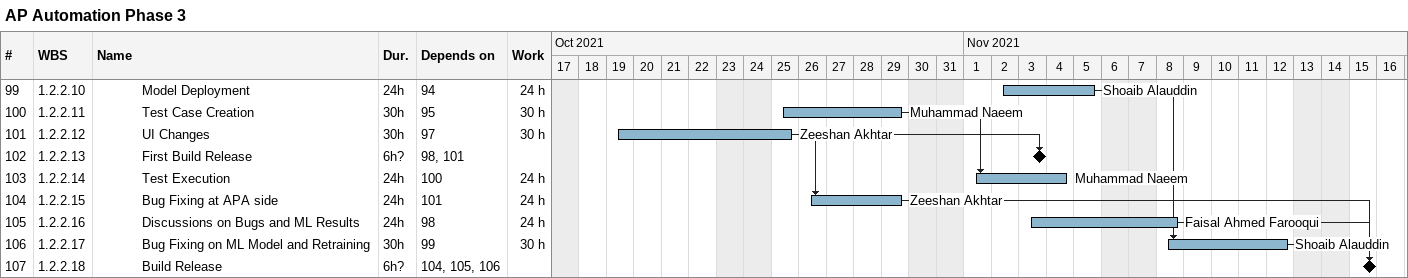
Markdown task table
AP Automation Phase 3

| ID | WBS | Task | Duration | Start | Finish | Predecessors | Resources | Work (h) |
|---|---|---|---|---|---|---|---|---|
| 99 | 1.2.2.10 | Model Deployment | 24h | 2021-11-02 | 2021-11-05 | 94 | Shoaib Alauddin | 24 |
| 100 | 1.2.2.11 | Test Case Creation | 30h | 2021-10-25 | 2021-10-29 | 95 | Muhammad Naeem | 30 |
| 101 | 1.2.2.12 | UI Changes | 30h | 2021-10-19 | 2021-10-25 | 97 | Zeeshan Akhtar | 30 |
| 102 | 1.2.2.13 | First Build Release | 6h? | 2021-11-03 | 2021-11-03 | 98, 101 |  |  |
| 103 | 1.2.2.14 | Test Execution | 24h | 2021-11-01 | 2021-11-04 | 100 | Muhammad Naeem | 24 |
| 104 | 1.2.2.15 | Bug Fixing at APA side | 24h | 2021-10-26 | 2021-10-29 | 101 | Zeeshan Akhtar | 24 |
| 105 | 1.2.2.16 | Discussions on Bugs and ML Results | 24h | 2021-11-03 | 2021-11-08 | 98 | Faisal Ahmed Farooqui | 24 |
| 106 | 1.2.2.17 | Bug Fixing on ML Model and Retraining | 30h | 2021-11-08 | 2021-11-12 | 99 | Shoaib Alauddin | 30 |
| 107 | 1.2.2.18 | Build Release | 6h? | 2021-11-15 | 2021-11-15 | 104, 105, 106 |  |  |
